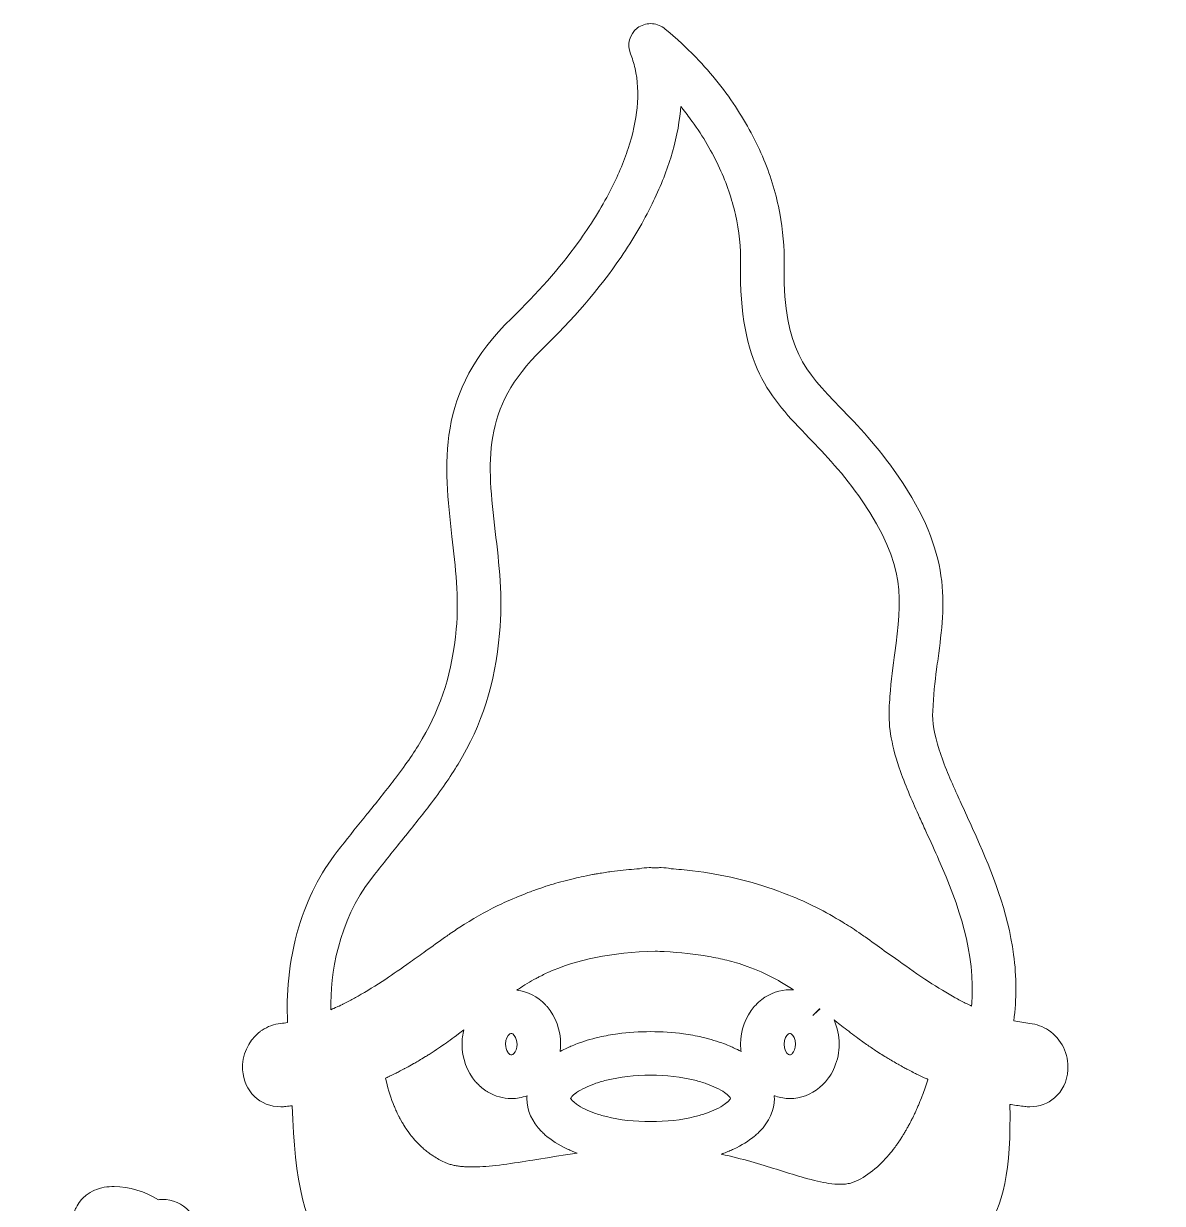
# Model space of a CAD drawing. Header units: inches. Extents: x -261 to 5410, y -3803 to -146.
# Drawn here: x 4452.4 to 4831.9, y -1455.1 to -1062 of the extents above; entities that cross this region are included whole.
import ezdxf

# ---------------------------------------------------------------- set-up
doc = ezdxf.new("R2010")
doc.units = ezdxf.units.IN
doc.header["$MEASUREMENT"] = 0
doc.layers.add('Layer 1', color=7, linetype='Continuous')

# ---------------------------------------------------------------- blocks, each defined once
blk = doc.blocks.new('block 29')
at = {"layer": 'Layer 1', "lineweight": 0}
for points, knots in [([(4830.62, -1556.15), (4830.12, -1553.9), (4829.27, -1551.71), (4828.1, -1549.64), (4827.53, -1548.63), (4826.89, -1547.65), (4826.17, -1546.71), (4824.23, -1544.14), (4821.72, -1541.79), (4818.71, -1539.7), (4818.1, -1539.28), (4817.49, -1538.88), (4816.88, -1538.5), (4815.91, -1537.9), (4814.88, -1537.32), (4813.83, -1536.78), (4813.18, -1536.44), (4812.51, -1536.11), (4811.83, -1535.79), (4811.31, -1534.69), (4810.63, -1533.65), (4809.79, -1532.73), (4808.28, -1531.06), (4806.37, -1529.86), (4804.29, -1529.24), (4803.7, -1528.69), (4803.09, -1528.1), (4802.48, -1527.48), (4802.48, -1527.48), (4801.85, -1526.85), (4801.64, -1526.63), (4801.42, -1526.4), (4800.84, -1525.77), (4800.84, -1525.77), (4800.39, -1525.29), (4799.94, -1524.8), (4799.49, -1524.29), (4791.99, -1515.89), (4783.2, -1503.35), (4773.39, -1487.02), (4772.57, -1485.66), (4771.77, -1484.31), (4770.99, -1483), (4770.28, -1481.78), (4769.58, -1480.58), (4768.9, -1479.41), (4768.9, -1479.41), (4766.88, -1475.88), (4766.88, -1475.88), (4766.05, -1474.43), (4765.27, -1473.03), (4764.52, -1471.7), (4764.63, -1470.42), (4764.71, -1469.14), (4764.78, -1467.86), (4764.93, -1467.83), (4765.08, -1467.81), (4765.22, -1467.77), (4767.53, -1467.3), (4769.71, -1466.22), (4771.59, -1464.59), (4771.99, -1464.25), (4772.37, -1463.88), (4772.74, -1463.49), (4778.86, -1457.02), (4781.55, -1443.8), (4781.09, -1422.14), (4781.25, -1422.17), (4781.4, -1422.19), (4781.56, -1422.21), (4783.05, -1422.46), (4784.55, -1422.67), (4786.02, -1422.85), (4786.6, -1422.91), (4787.18, -1422.95), (4787.75, -1422.95), (4790.93, -1422.95), (4793.77, -1421.87), (4795.95, -1420), (4798.53, -1417.8), (4800.2, -1414.51), (4800.43, -1410.65), (4800.74, -1405.34), (4798.26, -1400.28), (4793.97, -1397.43), (4792.1, -1396.2), (4790, -1395.43), (4787.72, -1395.17), (4785.95, -1394.96), (4784.18, -1394.66), (4782.38, -1394.26), (4783.36, -1387.11), (4783.34, -1379.69), (4782.33, -1372.2), (4780.39, -1357.88), (4775.04, -1344.5), (4770.05, -1333.31), (4768.8, -1330.5), (4767.53, -1327.74), (4766.29, -1325.02), (4765.33, -1322.93), (4764.39, -1320.89), (4763.49, -1318.88), (4761.43, -1314.3), (4759.11, -1308.95), (4757.53, -1304), (4755.9, -1298.91), (4755.19, -1294.68), (4755.36, -1291.07), (4755.6, -1285.91), (4756.13, -1281.35), (4756.66, -1277.19), (4756.82, -1275.96), (4756.98, -1274.74), (4757.14, -1273.53), (4759.6, -1254.95), (4761.73, -1238.91), (4743.85, -1212.82), (4736.92, -1202.71), (4730.36, -1195.92), (4724.57, -1189.93), (4712.79, -1177.74), (4705.68, -1170.38), (4705.85, -1143.91), (4705.85, -1143.91), (4705.86, -1142.37), (4705.86, -1142.37), (4705.96, -1136.61), (4705.46, -1130.81), (4704.39, -1125.13), (4703.27, -1119.15), (4701.48, -1113.17), (4699.08, -1107.35), (4696.59, -1101.32), (4693.41, -1095.37), (4689.63, -1089.67), (4685.53, -1083.49), (4680.76, -1077.62), (4675.45, -1072.22), (4670.3, -1066.98), (4666.43, -1064), (4665.7, -1063.46), (4664.45, -1062.52), (4662.91, -1062), (4661.34, -1062), (4659.78, -1062), (4658.23, -1062.52), (4656.98, -1063.46), (4656.95, -1063.48), (4656.92, -1063.51), (4656.89, -1063.53), (4654.32, -1065.53), (4653.39, -1069.03), (4654.63, -1072.04), (4655.25, -1073.53), (4655.75, -1075.14), (4656.16, -1076.94), (4657.08, -1080.94), (4657.3, -1085.35), (4656.84, -1090.05), (4656.41, -1094.32), (4655.42, -1098.88), (4653.87, -1103.6), (4652.37, -1108.19), (4650.34, -1112.96), (4647.85, -1117.78), (4644.92, -1123.44), (4641.32, -1129.23), (4637.15, -1134.98), (4630.94, -1143.55), (4623.5, -1152.01), (4615.06, -1160.12), (4589.52, -1184.66), (4592.38, -1209.21), (4595.15, -1232.96), (4596.32, -1243), (4597.53, -1253.38), (4596.56, -1263.83), (4595.23, -1278), (4591.74, -1289.26), (4585.24, -1300.35), (4582.87, -1304.39), (4580.03, -1308.55), (4576.32, -1313.44), (4573.57, -1317.07), (4570.61, -1320.74), (4567.3, -1324.83), (4567.3, -1324.83), (4566.8, -1325.45), (4566.8, -1325.45), (4563.9, -1329.03), (4561.06, -1332.56), (4558.09, -1336.35), (4558.09, -1336.35), (4556.93, -1337.84), (4556.93, -1337.84), (4551.24, -1345.17), (4546.93, -1353.62), (4544.12, -1362.96), (4540.53, -1374.87), (4539.96, -1386.09), (4540.33, -1394.54), (4540.33, -1394.65), (4540.34, -1394.75), (4540.34, -1394.85), (4539.59, -1394.98), (4538.84, -1395.08), (4538.1, -1395.17), (4535.82, -1395.43), (4533.71, -1396.2), (4531.85, -1397.43), (4531.6, -1397.6), (4531.35, -1397.77), (4531.11, -1397.96), (4531.01, -1398.02), (4530.91, -1398.11), (4530.81, -1398.2), (4527.15, -1401.13), (4525.1, -1405.78), (4525.38, -1410.65), (4525.8, -1417.77), (4531.16, -1422.94), (4538.12, -1422.94), (4538.67, -1422.94), (4539.23, -1422.91), (4539.79, -1422.85), (4540.49, -1422.76), (4541.19, -1422.67), (4541.9, -1422.58), (4542.57, -1447.64), (4546.54, -1463.98), (4553.74, -1471.21), (4556, -1473.48), (4558.64, -1474.96), (4561.49, -1475.58), (4561.4, -1475.83), (4561.3, -1476.08), (4561.23, -1476.32), (4561.16, -1476.49), (4561.1, -1476.66), (4561.04, -1476.83), (4560.64, -1476.62), (4560.25, -1476.42), (4559.86, -1476.23), (4559.86, -1476.23), (4559.33, -1475.96), (4559.12, -1475.87), (4557.38, -1475.04), (4555.5, -1474.2), (4553.53, -1473.35), (4549.44, -1471.59), (4544.91, -1469.8), (4540.06, -1468.03), (4539.3, -1467.75), (4538.55, -1467.48), (4537.8, -1467.21), (4533.53, -1465.69), (4529, -1464.17), (4524.32, -1462.69), (4524.32, -1462.69), (4522.16, -1462.01), (4522.16, -1462.01), (4521.19, -1461.71), (4520.24, -1461.42), (4519.32, -1461.14), (4519.32, -1461.14), (4516.26, -1460.22), (4516.26, -1460.22), (4515.05, -1459.86), (4513.9, -1459.53), (4512.82, -1459.22), (4510.81, -1458.64), (4509.04, -1458.15), (4507.57, -1457.74), (4505.31, -1455.28), (4502.05, -1453.82), (4498.61, -1453.82), (4498.17, -1453.82), (4497.73, -1453.84), (4497.3, -1453.9), (4492.92, -1451.18), (4487.39, -1449.49), (4482.59, -1449.49), (4481.45, -1449.49), (4480.34, -1449.59), (4479.28, -1449.78), (4476.95, -1450.21), (4474.92, -1451.08), (4473.27, -1452.39), (4472.94, -1452.64), (4472.62, -1452.92), (4472.32, -1453.21), (4471.95, -1453.56), (4471.63, -1453.91), (4471.34, -1454.27), (4470.77, -1454.99), (4470.27, -1455.76), (4469.85, -1456.59), (4469.75, -1456.77), (4469.66, -1456.96), (4469.58, -1457.15), (4469.19, -1458.01), (4468.9, -1458.9), (4468.73, -1459.81), (4468.71, -1459.9), (4468.69, -1459.98), (4468.68, -1460.07), (4467.62, -1460.36), (4466.57, -1460.72), (4465.54, -1461.15), (4463.6, -1461.98), (4461.81, -1463.02), (4460.23, -1464.27), (4460.13, -1464.35), (4460.04, -1464.43), (4459.94, -1464.51), (4459.16, -1465.14), (4458.43, -1465.82), (4457.78, -1466.52), (4457.1, -1467.26), (4456.47, -1468.04), (4455.92, -1468.86), (4455.35, -1469.68), (4454.85, -1470.56), (4454.43, -1471.45), (4453.61, -1473.19), (4453.09, -1475.03), (4452.88, -1476.94), (4452.37, -1481.71), (4453.94, -1486.59), (4457.33, -1490.71), (4457.44, -1490.84), (4457.55, -1490.96), (4457.66, -1491.08), (4458.99, -1492.62), (4460.54, -1493.99), (4462.25, -1495.16), (4463.68, -1496.13), (4465.23, -1496.97), (4466.87, -1497.66), (4470.22, -1499.08), (4474.04, -1499.94), (4478.22, -1500.24), (4479.34, -1500.32), (4480.44, -1500.36), (4481.5, -1500.36), (4482.07, -1500.36), (4482.66, -1500.34), (4483.29, -1500.32), (4485.42, -1501.99), (4488.09, -1502.95), (4490.84, -1502.95), (4491.56, -1502.95), (4492.26, -1502.88), (4492.96, -1502.75), (4493.57, -1502.92), (4494.19, -1503.12), (4494.83, -1503.32), (4494.83, -1503.32), (4495.1, -1503.43), (4495.1, -1503.43), (4495.1, -1503.43), (4495.28, -1503.47), (4495.28, -1503.47), (4496.37, -1503.83), (4497.49, -1504.23), (4498.62, -1504.65), (4499.97, -1505.17), (4501.4, -1505.74), (4502.87, -1506.37), (4511.61, -1510.09), (4522.26, -1515.77), (4534.52, -1523.24), (4535.92, -1524.09), (4537.3, -1524.95), (4538.67, -1525.8), (4539.84, -1526.53), (4541, -1527.26), (4542.18, -1528.01), (4543.32, -1528.74), (4544.45, -1529.46), (4545.56, -1530.17), (4545.79, -1530.32), (4546.02, -1530.47), (4546.24, -1530.62), (4537.24, -1578.91), (4542.9, -1616.4), (4563.08, -1642.19), (4561.96, -1643.46), (4560.95, -1644.82), (4560.07, -1646.26), (4558.95, -1648.1), (4558.05, -1650.01), (4557.42, -1651.93), (4555.09, -1658.95), (4556.14, -1665.49), (4560.45, -1670.87), (4561.87, -1672.64), (4563.68, -1674.32), (4565.82, -1675.86), (4566.22, -1676.15), (4566.62, -1676.43), (4567.05, -1676.72), (4568.27, -1677.52), (4569.61, -1678.3), (4571.12, -1679.09), (4572.77, -1679.95), (4574.55, -1680.79), (4576.58, -1681.65), (4578.59, -1682.5), (4580.82, -1683.36), (4583.39, -1684.29), (4587.01, -1685.6), (4590.86, -1686.87), (4594.92, -1688.21), (4594.92, -1688.21), (4600.02, -1689.9), (4600.02, -1689.9), (4603.13, -1690.93), (4606.12, -1691.93), (4609, -1692.84), (4609, -1692.84), (4609.21, -1692.9), (4609.21, -1692.9), (4610.11, -1693.18), (4610.99, -1693.45), (4611.86, -1693.72), (4613.29, -1694.15), (4614.69, -1694.55), (4616.04, -1694.91), (4616.04, -1694.91), (4616.22, -1694.96), (4616.22, -1694.96), (4618.17, -1695.49), (4619.94, -1695.91), (4621.64, -1696.26), (4623.7, -1696.68), (4625.56, -1696.98), (4627.34, -1697.16), (4628.78, -1697.31), (4630.08, -1697.38), (4631.32, -1697.38), (4637.16, -1697.38), (4641.95, -1695.81), (4645.6, -1692.7), (4646.04, -1692.33), (4646.47, -1691.93), (4646.88, -1691.51), (4647.18, -1691.21), (4647.47, -1690.89), (4647.75, -1690.55), (4649.46, -1688.53), (4650.8, -1686.05), (4651.75, -1683.18), (4652, -1682.41), (4652.23, -1681.62), (4652.41, -1680.83), (4652.53, -1680.84), (4652.65, -1680.84), (4652.77, -1680.85), (4655.1, -1680.97), (4657.46, -1681.05), (4659.82, -1681.1), (4660.25, -1681.17), (4660.71, -1681.21), (4661.2, -1681.21), (4661.47, -1681.21), (4661.75, -1681.2), (4662.02, -1681.18), (4662.02, -1681.18), (4662.88, -1681.16), (4662.88, -1681.16), (4662.88, -1681.16), (4663.64, -1681.17), (4663.64, -1681.17), (4664.04, -1681.18), (4664.44, -1681.19), (4664.85, -1681.19), (4665.23, -1681.19), (4665.6, -1681.16), (4665.97, -1681.1), (4666.64, -1681.09), (4667.3, -1681.07), (4667.96, -1681.05), (4668.81, -1684.61), (4670.54, -1687.66), (4673.15, -1690.15), (4674.61, -1691.56), (4676.37, -1692.79), (4678.37, -1693.8), (4680.07, -1694.66), (4681.96, -1695.4), (4684, -1695.97), (4685.31, -1696.34), (4686.72, -1696.66), (4688.32, -1696.95), (4689.16, -1697.11), (4690.02, -1697.25), (4690.9, -1697.37), (4692.05, -1697.53), (4693.23, -1697.67), (4694.45, -1697.78), (4696.44, -1697.97), (4698.62, -1698.12), (4701.11, -1698.23), (4702.61, -1698.29), (4704.16, -1698.34), (4705.74, -1698.38), (4707.92, -1698.43), (4710.18, -1698.46), (4712.53, -1698.49), (4712.53, -1698.49), (4720.8, -1698.6), (4720.8, -1698.6), (4723.35, -1698.64), (4725.79, -1698.66), (4728.19, -1698.67), (4728.19, -1698.67), (4728.35, -1698.67), (4728.35, -1698.67), (4729.63, -1698.67), (4730.91, -1698.66), (4732.17, -1698.63), (4734.65, -1698.6), (4736.83, -1698.51), (4738.84, -1698.37), (4740.33, -1698.26), (4741.75, -1698.13), (4743.07, -1697.97), (4743.72, -1697.89), (4744.35, -1697.8), (4744.98, -1697.7), (4750.05, -1696.91), (4754.09, -1695.58), (4757.33, -1693.62), (4758.38, -1692.99), (4759.36, -1692.29), (4760.24, -1691.52), (4760.48, -1691.31), (4760.72, -1691.09), (4760.95, -1690.87), (4764.69, -1687.26), (4766.63, -1682.45), (4766.71, -1676.55), (4766.78, -1670.9), (4765.04, -1665.22), (4761.66, -1660.13), (4759.64, -1657.08), (4757.07, -1654.27), (4754.01, -1651.77), (4768.79, -1637.86), (4778.14, -1619.18), (4781.84, -1596.14), (4782.8, -1590.19), (4783.38, -1583.88), (4783.59, -1577.3), (4783.74, -1577.44), (4783.88, -1577.56), (4784.02, -1577.69), (4784.02, -1577.69), (4784.03, -1577.7), (4784.03, -1577.7), (4786.43, -1579.84), (4790.24, -1582.53), (4794.75, -1583.17), (4795.41, -1583.26), (4796.04, -1583.31), (4796.66, -1583.31), (4798.42, -1583.31), (4800.08, -1582.96), (4801.61, -1582.26), (4801.98, -1582.09), (4802.33, -1581.92), (4802.68, -1581.73), (4803.49, -1581.28), (4804.24, -1580.75), (4804.91, -1580.16), (4805.48, -1579.66), (4806, -1579.11), (4806.47, -1578.51), (4806.52, -1578.44), (4806.58, -1578.37), (4806.63, -1578.29), (4806.68, -1578.3), (4806.73, -1578.31), (4806.78, -1578.32), (4808.11, -1578.58), (4809.47, -1578.74), (4810.9, -1578.79), (4811.11, -1578.8), (4811.33, -1578.8), (4811.54, -1578.8), (4813.27, -1578.8), (4815.02, -1578.6), (4816.74, -1578.2), (4819.13, -1577.65), (4821.34, -1576.71), (4823.29, -1575.43), (4823.98, -1574.98), (4824.63, -1574.49), (4825.22, -1573.97), (4825.33, -1573.88), (4825.44, -1573.78), (4825.55, -1573.68), (4826.29, -1573.01), (4826.89, -1572.37), (4827.4, -1571.73), (4830.78, -1567.52), (4831.92, -1561.99), (4830.62, -1556.15)], [0, 0, 0, 0, 1, 1, 1, 2, 2, 2, 3, 3, 3, 4, 4, 4, 5, 5, 5, 6, 6, 6, 7, 7, 7, 8, 8, 8, 9, 9, 9, 10, 10, 10, 11, 11, 11, 12, 12, 12, 13, 13, 13, 14, 14, 14, 15, 15, 15, 16, 16, 16, 17, 17, 17, 18, 18, 18, 19, 19, 19, 20, 20, 20, 21, 21, 21, 22, 22, 22, 23, 23, 23, 24, 24, 24, 25, 25, 25, 26, 26, 26, 27, 27, 27, 28, 28, 28, 29, 29, 29, 30, 30, 30, 31, 31, 31, 32, 32, 32, 33, 33, 33, 34, 34, 34, 35, 35, 35, 36, 36, 36, 37, 37, 37, 38, 38, 38, 39, 39, 39, 40, 40, 40, 41, 41, 41, 42, 42, 42, 43, 43, 43, 44, 44, 44, 45, 45, 45, 46, 46, 46, 47, 47, 47, 48, 48, 48, 49, 49, 49, 50, 50, 50, 51, 51, 51, 52, 52, 52, 53, 53, 53, 54, 54, 54, 55, 55, 55, 56, 56, 56, 57, 57, 57, 58, 58, 58, 59, 59, 59, 60, 60, 60, 61, 61, 61, 62, 62, 62, 63, 63, 63, 64, 64, 64, 65, 65, 65, 66, 66, 66, 67, 67, 67, 68, 68, 68, 69, 69, 69, 70, 70, 70, 71, 71, 71, 72, 72, 72, 73, 73, 73, 74, 74, 74, 75, 75, 75, 76, 76, 76, 77, 77, 77, 78, 78, 78, 79, 79, 79, 80, 80, 80, 81, 81, 81, 82, 82, 82, 83, 83, 83, 84, 84, 84, 85, 85, 85, 86, 86, 86, 87, 87, 87, 88, 88, 88, 89, 89, 89, 90, 90, 90, 91, 91, 91, 92, 92, 92, 93, 93, 93, 94, 94, 94, 95, 95, 95, 96, 96, 96, 97, 97, 97, 98, 98, 98, 99, 99, 99, 100, 100, 100, 101, 101, 101, 102, 102, 102, 103, 103, 103, 104, 104, 104, 105, 105, 105, 106, 106, 106, 107, 107, 107, 108, 108, 108, 109, 109, 109, 110, 110, 110, 111, 111, 111, 112, 112, 112, 113, 113, 113, 114, 114, 114, 115, 115, 115, 116, 116, 116, 117, 117, 117, 118, 118, 118, 119, 119, 119, 120, 120, 120, 121, 121, 121, 122, 122, 122, 123, 123, 123, 124, 124, 124, 125, 125, 125, 126, 126, 126, 127, 127, 127, 128, 128, 128, 129, 129, 129, 130, 130, 130, 131, 131, 131, 132, 132, 132, 133, 133, 133, 134, 134, 134, 135, 135, 135, 136, 136, 136, 137, 137, 137, 138, 138, 138, 139, 139, 139, 140, 140, 140, 141, 141, 141, 142, 142, 142, 143, 143, 143, 144, 144, 144, 145, 145, 145, 146, 146, 146, 147, 147, 147, 148, 148, 148, 149, 149, 149, 150, 150, 150, 151, 151, 151, 152, 152, 152, 153, 153, 153, 154, 154, 154, 155, 155, 155, 156, 156, 156, 157, 157, 157, 158, 158, 158, 159, 159, 159, 160, 160, 160, 161, 161, 161, 162, 162, 162, 163, 163, 163, 164, 164, 164, 165, 165, 165, 166, 166, 166, 167, 167, 167, 168, 168, 168, 169, 169, 169, 170, 170, 170, 171, 171, 171, 172, 172, 172, 173, 173, 173, 174, 174, 174, 175, 175, 175, 176, 176, 176, 177, 177, 177, 178, 178, 178, 179, 179, 179, 180, 180, 180, 181, 181, 181, 182, 182, 182, 183, 183, 183, 184, 184, 184, 185, 185, 185, 186, 186, 186, 187, 187, 187, 188, 188, 188, 189, 189, 189, 190, 190, 190, 191, 191, 191, 192, 192, 192, 193, 193, 193, 194, 194, 194, 195, 195, 195, 196, 196, 196, 197, 197, 197, 198, 198, 198, 199, 199, 199, 200, 200, 200, 201, 201, 201, 202, 202, 202, 203, 203, 203, 203]), ([(4661.86, -1122.09), (4664.41, -1116.88), (4666.5, -1111.7), (4668.05, -1106.68), (4669.71, -1101.32), (4670.79, -1096.08), (4671.27, -1091.11), (4671.32, -1090.62), (4671.36, -1090.13), (4671.4, -1089.64), (4671.53, -1089.8), (4671.66, -1089.96), (4671.78, -1090.12), (4672.91, -1091.52), (4674.06, -1093.02), (4675.2, -1094.61), (4678.82, -1099.63), (4681.89, -1104.87), (4684.33, -1110.17), (4686.68, -1115.27), (4688.46, -1120.48), (4689.62, -1125.66), (4690.84, -1131.09), (4691.42, -1136.61), (4691.33, -1142.15), (4691.33, -1142.15), (4691.33, -1142.17), (4691.33, -1142.17), (4690.77, -1175.86), (4701.08, -1186.52), (4714.13, -1200.04), (4719.52, -1205.61), (4725.62, -1211.93), (4731.87, -1221.04), (4746.6, -1242.52), (4745.06, -1254.09), (4742.74, -1271.62), (4742.17, -1275.93), (4741.52, -1280.81), (4741.11, -1286.23), (4741.01, -1287.58), (4740.91, -1288.95), (4740.85, -1290.38), (4740.56, -1296.49), (4741.76, -1303.11), (4744.63, -1311.22), (4746.46, -1316.38), (4748.78, -1321.64), (4751.01, -1326.55), (4751.69, -1328.04), (4752.38, -1329.55), (4753.08, -1331.08), (4754.71, -1334.62), (4756.06, -1337.58), (4757.44, -1340.71), (4763.99, -1355.62), (4769.7, -1371.67), (4768.36, -1388.8), (4768.35, -1388.99), (4768.34, -1389.19), (4768.32, -1389.38), (4767.77, -1389.12), (4767.22, -1388.86), (4766.66, -1388.58), (4765.51, -1388.01), (4764.37, -1387.41), (4763.23, -1386.79), (4762.99, -1386.66), (4762.76, -1386.53), (4762.53, -1386.39), (4762.53, -1386.39), (4761.95, -1386.06), (4761.95, -1386.06), (4758.99, -1384.39), (4755.97, -1382.53), (4752.74, -1380.39), (4749.2, -1378.04), (4745.79, -1375.62), (4742.93, -1373.57), (4742.93, -1373.57), (4739.24, -1370.92), (4739.24, -1370.92), (4737.11, -1369.38), (4734.97, -1367.84), (4732.81, -1366.31), (4732.28, -1365.94), (4731.75, -1365.58), (4731.22, -1365.22), (4731.22, -1365.22), (4730.71, -1364.88), (4730.71, -1364.88), (4728.75, -1363.55), (4727.02, -1362.42), (4725.41, -1361.44), (4719.67, -1357.94), (4713.61, -1354.89), (4707.4, -1352.39), (4702.83, -1350.55), (4698.13, -1348.98), (4693.44, -1347.73), (4692.25, -1347.41), (4691.06, -1347.11), (4689.86, -1346.83), (4685.25, -1345.74), (4680.37, -1344.89), (4675.36, -1344.3), (4672.81, -1344), (4670.45, -1343.77), (4668.16, -1343.62), (4667.09, -1343.37), (4666.03, -1343.24), (4664.92, -1343.24), (4664.92, -1343.24), (4664.65, -1343.25), (4664.65, -1343.25), (4664.22, -1343.26), (4663.79, -1343.28), (4663.34, -1343.31), (4663.2, -1343.32), (4663.05, -1343.33), (4662.9, -1343.34), (4662.75, -1343.33), (4662.6, -1343.32), (4662.45, -1343.31), (4662.02, -1343.28), (4661.59, -1343.26), (4661.04, -1343.24), (4661.04, -1343.24), (4660.85, -1343.24), (4660.85, -1343.24), (4659.78, -1343.24), (4658.72, -1343.37), (4657.64, -1343.62), (4656.46, -1343.7), (4655.28, -1343.8), (4654.12, -1343.91), (4654.12, -1343.91), (4653.19, -1343.99), (4653.19, -1343.99), (4651.91, -1344.12), (4650.64, -1344.26), (4649.36, -1344.42), (4649.36, -1344.42), (4648.25, -1344.57), (4648.25, -1344.57), (4647.61, -1344.66), (4646.97, -1344.75), (4646.33, -1344.84), (4646.33, -1344.84), (4645.01, -1345.05), (4645.01, -1345.05), (4644.41, -1345.14), (4643.81, -1345.24), (4643.2, -1345.35), (4642.78, -1345.42), (4642.36, -1345.5), (4641.94, -1345.57), (4641.28, -1345.7), (4640.62, -1345.83), (4639.98, -1345.96), (4639.98, -1345.96), (4638.94, -1346.16), (4638.94, -1346.16), (4637.94, -1346.37), (4636.94, -1346.59), (4635.95, -1346.83), (4634.75, -1347.11), (4633.56, -1347.41), (4632.37, -1347.73), (4631.18, -1348.05), (4629.99, -1348.39), (4628.83, -1348.74), (4628.83, -1348.74), (4628.2, -1348.92), (4628.2, -1348.92), (4627.04, -1349.28), (4625.88, -1349.66), (4624.73, -1350.05), (4624.23, -1350.22), (4623.73, -1350.4), (4623.21, -1350.58), (4622.58, -1350.8), (4621.96, -1351.03), (4621.35, -1351.26), (4620.17, -1351.7), (4619, -1352.15), (4617.84, -1352.63), (4617.84, -1352.63), (4617.01, -1352.96), (4617.01, -1352.96), (4616.31, -1353.26), (4615.62, -1353.55), (4614.94, -1353.85), (4613.88, -1354.31), (4612.83, -1354.78), (4611.79, -1355.27), (4607.64, -1357.24), (4603.44, -1359.55), (4599.32, -1362.12), (4597.95, -1362.98), (4596.54, -1363.9), (4595.1, -1364.88), (4595.1, -1364.88), (4594.55, -1365.24), (4594.55, -1365.24), (4594.03, -1365.6), (4593.52, -1365.95), (4593, -1366.31), (4590.79, -1367.87), (4588.6, -1369.45), (4586.41, -1371.03), (4584.72, -1372.25), (4583.02, -1373.47), (4581.3, -1374.69), (4578.12, -1376.96), (4575.51, -1378.76), (4573.07, -1380.38), (4569.71, -1382.62), (4566.69, -1384.48), (4563.86, -1386.08), (4562.77, -1386.7), (4561.67, -1387.29), (4560.57, -1387.86), (4559.98, -1388.17), (4559.39, -1388.46), (4558.82, -1388.74), (4558.82, -1388.74), (4557.47, -1389.39), (4557.09, -1389.56), (4557.09, -1389.56), (4555.72, -1390.18), (4555.37, -1390.34), (4555.37, -1390.34), (4554.76, -1390.6), (4554.76, -1390.6), (4554.69, -1378.69), (4557.01, -1361.44), (4568.41, -1346.73), (4568.41, -1346.73), (4569.32, -1345.58), (4569.32, -1345.58), (4572.3, -1341.76), (4575.17, -1338.2), (4578.1, -1334.58), (4578.1, -1334.58), (4578.39, -1334.22), (4578.39, -1334.22), (4581.88, -1329.9), (4584.78, -1326.31), (4587.59, -1322.64), (4591.54, -1317.46), (4594.58, -1313.05), (4597.17, -1308.76), (4605.17, -1295.51), (4609.44, -1282.07), (4611.02, -1265.18), (4612.14, -1253.2), (4610.84, -1242.05), (4609.58, -1231.26), (4606.9, -1208.29), (4604.79, -1190.14), (4625.12, -1170.6), (4635.42, -1160.7), (4644.29, -1150.34), (4651.48, -1139.8), (4655.49, -1133.93), (4658.98, -1127.98), (4661.86, -1122.09)], [0, 0, 0, 0, 1, 1, 1, 2, 2, 2, 3, 3, 3, 4, 4, 4, 5, 5, 5, 6, 6, 6, 7, 7, 7, 8, 8, 8, 9, 9, 9, 10, 10, 10, 11, 11, 11, 12, 12, 12, 13, 13, 13, 14, 14, 14, 15, 15, 15, 16, 16, 16, 17, 17, 17, 18, 18, 18, 19, 19, 19, 20, 20, 20, 21, 21, 21, 22, 22, 22, 23, 23, 23, 24, 24, 24, 25, 25, 25, 26, 26, 26, 27, 27, 27, 28, 28, 28, 29, 29, 29, 30, 30, 30, 31, 31, 31, 32, 32, 32, 33, 33, 33, 34, 34, 34, 35, 35, 35, 36, 36, 36, 37, 37, 37, 38, 38, 38, 39, 39, 39, 40, 40, 40, 41, 41, 41, 42, 42, 42, 43, 43, 43, 44, 44, 44, 45, 45, 45, 46, 46, 46, 47, 47, 47, 48, 48, 48, 49, 49, 49, 50, 50, 50, 51, 51, 51, 52, 52, 52, 53, 53, 53, 54, 54, 54, 55, 55, 55, 56, 56, 56, 57, 57, 57, 58, 58, 58, 59, 59, 59, 60, 60, 60, 61, 61, 61, 62, 62, 62, 63, 63, 63, 64, 64, 64, 65, 65, 65, 66, 66, 66, 67, 67, 67, 68, 68, 68, 69, 69, 69, 70, 70, 70, 71, 71, 71, 72, 72, 72, 73, 73, 73, 74, 74, 74, 75, 75, 75, 76, 76, 76, 77, 77, 77, 78, 78, 78, 79, 79, 79, 80, 80, 80, 81, 81, 81, 82, 82, 82, 83, 83, 83, 84, 84, 84, 85, 85, 85, 86, 86, 86, 87, 87, 87, 88, 88, 88, 89, 89, 89, 89]), ([(4617.3, -1383.72), (4619.18, -1382.48), (4621.15, -1381.27), (4623.2, -1380.16), (4623.61, -1379.94), (4624.03, -1379.73), (4624.44, -1379.52), (4624.44, -1379.52), (4625.16, -1379.14), (4625.16, -1379.14), (4625.78, -1378.84), (4626.41, -1378.54), (4627.04, -1378.25), (4636.72, -1373.85), (4648.12, -1371.57), (4662.9, -1371.1), (4663.91, -1371.14), (4664.91, -1371.18), (4665.89, -1371.23), (4671.27, -1371.5), (4676.14, -1372.03), (4680.77, -1372.85), (4682.94, -1373.24), (4684.89, -1373.65), (4686.74, -1374.11), (4687.84, -1374.39), (4688.92, -1374.67), (4689.97, -1374.98), (4691.09, -1375.32), (4692.26, -1375.7), (4693.56, -1376.16), (4696.76, -1377.3), (4699.81, -1378.64), (4702.61, -1380.16), (4702.91, -1380.32), (4703.19, -1380.49), (4703.48, -1380.66), (4703.48, -1380.66), (4703.93, -1380.91), (4703.93, -1380.91), (4705.37, -1381.73), (4706.8, -1382.61), (4708.29, -1383.58), (4708.51, -1383.72), (4708.73, -1383.86), (4708.95, -1384.01), (4708.56, -1383.97), (4708.16, -1383.96), (4707.76, -1383.96), (4704.39, -1383.96), (4701.14, -1385.09), (4698.39, -1387.21), (4697.68, -1387.75), (4697, -1388.36), (4696.37, -1389.03), (4696.27, -1389.13), (4695.88, -1389.57), (4695.88, -1389.57), (4692.95, -1392.95), (4691.33, -1397.39), (4691.33, -1402.07), (4691.33, -1402.07), (4691.34, -1402.37), (4691.34, -1402.37), (4691.34, -1402.67), (4691.36, -1402.98), (4691.38, -1403.33), (4691.39, -1403.52), (4691.41, -1403.7), (4691.43, -1403.89), (4691.46, -1404.11), (4691.48, -1404.34), (4691.51, -1404.57), (4690.71, -1404.12), (4689.88, -1403.68), (4689.01, -1403.27), (4688.52, -1403.05), (4688.03, -1402.83), (4687.52, -1402.61), (4686.73, -1402.27), (4685.9, -1401.95), (4685.06, -1401.65), (4684.79, -1401.55), (4684.51, -1401.46), (4684.24, -1401.37), (4683.08, -1400.97), (4681.87, -1400.61), (4680.64, -1400.28), (4680.14, -1400.14), (4679.63, -1400.01), (4679.03, -1399.87), (4679.03, -1399.87), (4678.44, -1399.73), (4678.44, -1399.73), (4676.49, -1399.29), (4674.43, -1398.91), (4672.29, -1398.62), (4668.74, -1398.14), (4665.06, -1397.9), (4661.34, -1397.9), (4657.63, -1397.9), (4653.95, -1398.14), (4650.4, -1398.62), (4648.26, -1398.91), (4646.2, -1399.29), (4644.24, -1399.73), (4644.24, -1399.73), (4643.58, -1399.89), (4643.58, -1399.89), (4643.06, -1400.01), (4642.55, -1400.14), (4642.05, -1400.28), (4640.81, -1400.61), (4639.6, -1400.97), (4638.45, -1401.36), (4638.18, -1401.46), (4637.9, -1401.55), (4637.64, -1401.64), (4636.79, -1401.95), (4635.96, -1402.27), (4635.17, -1402.61), (4634.66, -1402.82), (4634.17, -1403.04), (4633.68, -1403.27), (4632.8, -1403.68), (4631.98, -1404.12), (4631.18, -1404.56), (4631.23, -1404.16), (4631.28, -1403.75), (4631.31, -1403.34), (4631.33, -1403), (4631.35, -1402.65), (4631.36, -1402.29), (4631.36, -1402.29), (4631.36, -1402.07), (4631.36, -1402.07), (4631.36, -1397.39), (4629.75, -1392.95), (4626.82, -1389.56), (4626.73, -1389.47), (4626.65, -1389.38), (4626.62, -1389.35), (4626.52, -1389.24), (4626.41, -1389.13), (4626.29, -1389.01), (4623.66, -1386.22), (4620.31, -1384.51), (4616.74, -1384.08), (4616.93, -1383.96), (4617.11, -1383.83), (4617.3, -1383.72)], [0, 0, 0, 0, 1, 1, 1, 2, 2, 2, 3, 3, 3, 4, 4, 4, 5, 5, 5, 6, 6, 6, 7, 7, 7, 8, 8, 8, 9, 9, 9, 10, 10, 10, 11, 11, 11, 12, 12, 12, 13, 13, 13, 14, 14, 14, 15, 15, 15, 16, 16, 16, 17, 17, 17, 18, 18, 18, 19, 19, 19, 20, 20, 20, 21, 21, 21, 22, 22, 22, 23, 23, 23, 24, 24, 24, 25, 25, 25, 26, 26, 26, 27, 27, 27, 28, 28, 28, 29, 29, 29, 30, 30, 30, 31, 31, 31, 32, 32, 32, 33, 33, 33, 34, 34, 34, 35, 35, 35, 36, 36, 36, 37, 37, 37, 38, 38, 38, 39, 39, 39, 40, 40, 40, 41, 41, 41, 42, 42, 42, 43, 43, 43, 44, 44, 44, 45, 45, 45, 46, 46, 46, 47, 47, 47, 48, 48, 48, 49, 49, 49, 50, 50, 50, 50]), ([(4717.73, -1390.36), (4717.73, -1390.36), (4717.12, -1390.94), (4717.12, -1390.94), (4717.12, -1390.94), (4715.43, -1392.53), (4715.43, -1392.53), (4715.43, -1392.53), (4717.66, -1390.3), (4717.66, -1390.3), (4717.68, -1390.31), (4717.7, -1390.33), (4717.71, -1390.35), (4717.72, -1390.35), (4717.72, -1390.35), (4717.73, -1390.36)], [0, 0, 0, 0, 1, 1, 1, 2, 2, 2, 3, 3, 3, 4, 4, 4, 5, 5, 5, 5]), ([(4719.13, -1415.15), (4719.22, -1415.05), (4719.64, -1414.6), (4719.64, -1414.6), (4720.1, -1414.07), (4720.56, -1413.46), (4721.03, -1412.75), (4721.66, -1411.8), (4722.21, -1410.77), (4722.66, -1409.69), (4723.68, -1407.28), (4724.2, -1404.71), (4724.2, -1402.07), (4724.2, -1399.24), (4723.6, -1396.5), (4722.48, -1394.02), (4722.78, -1394.25), (4723.08, -1394.49), (4723.39, -1394.73), (4724.1, -1395.28), (4724.83, -1395.84), (4725.55, -1396.4), (4727.16, -1397.64), (4728.79, -1398.88), (4730.45, -1400.1), (4731.53, -1400.9), (4732.63, -1401.69), (4733.74, -1402.46), (4734.74, -1403.16), (4735.75, -1403.84), (4736.77, -1404.5), (4736.77, -1404.5), (4737.98, -1405.27), (4737.98, -1405.27), (4738.58, -1405.65), (4739.18, -1406.04), (4739.84, -1406.44), (4740.13, -1406.62), (4741.07, -1407.18), (4741.07, -1407.18), (4741.7, -1407.55), (4742.32, -1407.93), (4742.96, -1408.29), (4743.28, -1408.47), (4744.42, -1409.11), (4744.42, -1409.11), (4744.99, -1409.43), (4745.55, -1409.74), (4746.11, -1410.04), (4746.52, -1410.26), (4746.92, -1410.47), (4747.33, -1410.68), (4747.33, -1410.68), (4747.48, -1410.76), (4747.48, -1410.76), (4748.09, -1411.08), (4748.7, -1411.39), (4749.3, -1411.69), (4749.74, -1411.91), (4750.18, -1412.12), (4750.71, -1412.38), (4751.32, -1412.67), (4751.93, -1412.96), (4752.54, -1413.24), (4752.95, -1413.44), (4753.36, -1413.62), (4753.78, -1413.81), (4753.78, -1413.81), (4753.54, -1414.58), (4753.42, -1414.94), (4753.42, -1414.94), (4752.73, -1416.97), (4752.73, -1416.97), (4752.73, -1416.97), (4752.11, -1418.66), (4751.96, -1419.05), (4751.96, -1419.05), (4751.28, -1420.8), (4751.11, -1421.21), (4751.11, -1421.21), (4750.7, -1422.19), (4750.7, -1422.19), (4750.54, -1422.58), (4750.37, -1422.98), (4750.19, -1423.39), (4750.04, -1423.72), (4749.89, -1424.06), (4749.74, -1424.39), (4749.56, -1424.79), (4749.37, -1425.19), (4749.18, -1425.6), (4749.02, -1425.93), (4748.85, -1426.27), (4748.69, -1426.59), (4748.49, -1427), (4748.29, -1427.4), (4748.09, -1427.8), (4747.92, -1428.13), (4747.74, -1428.46), (4747.56, -1428.8), (4747.35, -1429.2), (4747.13, -1429.6), (4746.9, -1430), (4746.72, -1430.33), (4746.54, -1430.65), (4746.35, -1430.97), (4746.12, -1431.37), (4745.88, -1431.76), (4745.64, -1432.16), (4745.64, -1432.16), (4745.57, -1432.28), (4745.57, -1432.28), (4745.4, -1432.55), (4745.23, -1432.83), (4745.06, -1433.1), (4744.82, -1433.47), (4744.58, -1433.84), (4744.28, -1434.28), (4744.28, -1434.28), (4743.8, -1435), (4743.68, -1435.17), (4743.43, -1435.53), (4743.17, -1435.88), (4742.91, -1436.23), (4742.91, -1436.23), (4742.8, -1436.38), (4742.8, -1436.38), (4742.8, -1436.38), (4742.34, -1437.01), (4742.21, -1437.18), (4741.88, -1437.61), (4741.54, -1438.02), (4741.18, -1438.45), (4741.18, -1438.45), (4740.76, -1438.98), (4740.67, -1439.08), (4740.14, -1439.7), (4739.6, -1440.3), (4739.04, -1440.88), (4738.32, -1441.63), (4737.58, -1442.34), (4736.83, -1443.01), (4736.57, -1443.24), (4736.31, -1443.46), (4736.04, -1443.67), (4734.03, -1445.36), (4731.92, -1446.72), (4729.74, -1447.74), (4729.36, -1447.92), (4728.96, -1448.08), (4728.5, -1448.22), (4727.94, -1448.4), (4727.38, -1448.53), (4726.79, -1448.61), (4726.09, -1448.72), (4725.32, -1448.77), (4724.52, -1448.77), (4723.38, -1448.77), (4722.12, -1448.66), (4720.68, -1448.45), (4718.44, -1448.12), (4715.79, -1447.51), (4712.49, -1446.58), (4712.49, -1446.58), (4712.48, -1446.58), (4712.48, -1446.58), (4710.01, -1445.88), (4707.39, -1445.06), (4704.61, -1444.19), (4704.61, -1444.19), (4703.28, -1443.78), (4703.28, -1443.78), (4698.07, -1442.16), (4691.88, -1440.23), (4684.89, -1438.73), (4684.89, -1438.73), (4685.05, -1438.68), (4685.05, -1438.68), (4685.28, -1438.6), (4685.5, -1438.51), (4685.72, -1438.43), (4686.34, -1438.2), (4686.94, -1437.96), (4687.52, -1437.71), (4688.03, -1437.5), (4688.52, -1437.28), (4689.01, -1437.05), (4691.71, -1435.79), (4694.06, -1434.33), (4696, -1432.71), (4696.2, -1432.55), (4696.39, -1432.39), (4696.57, -1432.23), (4696.96, -1431.89), (4697.33, -1431.54), (4697.67, -1431.19), (4700.89, -1427.93), (4702.6, -1424.12), (4702.6, -1420.16), (4702.6, -1419.85), (4702.56, -1419.55), (4702.54, -1419.24), (4702.71, -1419.3), (4702.87, -1419.36), (4703.04, -1419.42), (4704.56, -1419.92), (4706.14, -1420.2), (4707.76, -1420.2), (4711.35, -1420.2), (4714.79, -1418.92), (4717.62, -1416.56), (4718.15, -1416.13), (4718.65, -1415.66), (4719.13, -1415.15)], [0, 0, 0, 0, 1, 1, 1, 2, 2, 2, 3, 3, 3, 4, 4, 4, 5, 5, 5, 6, 6, 6, 7, 7, 7, 8, 8, 8, 9, 9, 9, 10, 10, 10, 11, 11, 11, 12, 12, 12, 13, 13, 13, 14, 14, 14, 15, 15, 15, 16, 16, 16, 17, 17, 17, 18, 18, 18, 19, 19, 19, 20, 20, 20, 21, 21, 21, 22, 22, 22, 23, 23, 23, 24, 24, 24, 25, 25, 25, 26, 26, 26, 27, 27, 27, 28, 28, 28, 29, 29, 29, 30, 30, 30, 31, 31, 31, 32, 32, 32, 33, 33, 33, 34, 34, 34, 35, 35, 35, 36, 36, 36, 37, 37, 37, 38, 38, 38, 39, 39, 39, 40, 40, 40, 41, 41, 41, 42, 42, 42, 43, 43, 43, 44, 44, 44, 45, 45, 45, 46, 46, 46, 47, 47, 47, 48, 48, 48, 49, 49, 49, 50, 50, 50, 51, 51, 51, 52, 52, 52, 53, 53, 53, 54, 54, 54, 55, 55, 55, 56, 56, 56, 57, 57, 57, 58, 58, 58, 59, 59, 59, 60, 60, 60, 61, 61, 61, 62, 62, 62, 63, 63, 63, 64, 64, 64, 65, 65, 65, 66, 66, 66, 67, 67, 67, 68, 68, 68, 69, 69, 69, 70, 70, 70, 71, 71, 71, 71]), ([(4573.51, -1413.13), (4573.94, -1412.93), (4574.48, -1412.68), (4574.48, -1412.68), (4575.05, -1412.41), (4575.61, -1412.13), (4576.16, -1411.86), (4576.61, -1411.64), (4577.05, -1411.42), (4577.49, -1411.19), (4578.06, -1410.9), (4578.63, -1410.61), (4579.19, -1410.31), (4579.19, -1410.31), (4580.11, -1409.82), (4580.51, -1409.61), (4580.51, -1409.61), (4582.21, -1408.65), (4582.21, -1408.65), (4582.21, -1408.65), (4583.14, -1408.13), (4583.43, -1407.96), (4583.98, -1407.64), (4584.54, -1407.3), (4585.09, -1406.97), (4585.09, -1406.97), (4586.35, -1406.21), (4586.35, -1406.21), (4586.74, -1405.97), (4587.13, -1405.72), (4587.51, -1405.47), (4587.51, -1405.47), (4589.23, -1404.37), (4589.23, -1404.37), (4590.18, -1403.75), (4591.13, -1403.11), (4592.07, -1402.46), (4593.64, -1401.36), (4595.32, -1400.14), (4597.35, -1398.61), (4597.94, -1398.18), (4598.51, -1397.73), (4599.09, -1397.29), (4598.71, -1398.84), (4598.5, -1400.44), (4598.5, -1402.07), (4598.5, -1406.76), (4600.11, -1411.21), (4603.04, -1414.59), (4603.13, -1414.69), (4603.45, -1415.03), (4603.57, -1415.15), (4604.58, -1416.23), (4605.69, -1417.14), (4606.83, -1417.85), (4606.94, -1417.92), (4607.06, -1417.99), (4607.18, -1418.05), (4609.56, -1419.46), (4612.24, -1420.2), (4614.93, -1420.2), (4616.73, -1420.2), (4618.48, -1419.86), (4620.15, -1419.24), (4620.13, -1419.55), (4620.09, -1419.85), (4620.09, -1420.16), (4620.09, -1424.12), (4621.8, -1427.93), (4625.01, -1431.18), (4625.36, -1431.54), (4625.73, -1431.89), (4626.13, -1432.24), (4628.17, -1434.04), (4630.71, -1435.66), (4633.68, -1437.05), (4634.17, -1437.28), (4634.66, -1437.5), (4635.16, -1437.71), (4635.52, -1437.86), (4635.9, -1438.01), (4636.28, -1438.16), (4636.48, -1438.23), (4636.67, -1438.31), (4636.87, -1438.38), (4632.69, -1438.97), (4628.64, -1439.63), (4624.78, -1440.27), (4624.78, -1440.27), (4622.11, -1440.7), (4622.11, -1440.7), (4619.07, -1441.2), (4615.51, -1441.76), (4612.17, -1442.2), (4608.81, -1442.63), (4605.99, -1442.88), (4603.52, -1442.95), (4603.52, -1442.95), (4602.77, -1442.98), (4602.77, -1442.98), (4602.47, -1442.99), (4602.17, -1442.99), (4601.87, -1442.99), (4601.26, -1442.99), (4600.67, -1442.98), (4600.07, -1442.95), (4600.07, -1442.95), (4599.62, -1442.92), (4599.62, -1442.92), (4599.2, -1442.9), (4598.79, -1442.87), (4598.4, -1442.83), (4598.4, -1442.83), (4597.97, -1442.79), (4597.97, -1442.79), (4597.53, -1442.74), (4597.1, -1442.68), (4596.68, -1442.61), (4596.68, -1442.61), (4596.54, -1442.59), (4596.54, -1442.59), (4596.06, -1442.51), (4595.6, -1442.41), (4595.16, -1442.3), (4594.73, -1442.2), (4594.31, -1442.07), (4593.89, -1441.93), (4593.89, -1441.93), (4593.68, -1441.85), (4593.68, -1441.85), (4593.31, -1441.72), (4592.94, -1441.58), (4592.6, -1441.42), (4591.33, -1440.82), (4590.1, -1440.13), (4588.96, -1439.38), (4588.96, -1439.38), (4588.83, -1439.29), (4588.83, -1439.29), (4588.47, -1439.06), (4588.12, -1438.82), (4587.78, -1438.57), (4587.78, -1438.57), (4587.43, -1438.31), (4587.43, -1438.31), (4587.21, -1438.14), (4586.98, -1437.98), (4586.75, -1437.79), (4586.75, -1437.79), (4586.38, -1437.49), (4586.38, -1437.49), (4586.38, -1437.49), (4585.95, -1437.14), (4585.8, -1437.01), (4585.8, -1437.01), (4585.03, -1436.32), (4584.87, -1436.18), (4584.87, -1436.18), (4584.15, -1435.49), (4583.99, -1435.33), (4583.99, -1435.33), (4583.3, -1434.6), (4583.15, -1434.44), (4583.15, -1434.44), (4582.78, -1434.03), (4582.78, -1434.03), (4582.78, -1434.03), (4582.36, -1433.55), (4582.36, -1433.55), (4582.36, -1433.55), (4581.99, -1433.12), (4581.99, -1433.12), (4581.99, -1433.12), (4581.58, -1432.61), (4581.58, -1432.61), (4581.58, -1432.61), (4581.23, -1432.16), (4581.23, -1432.16), (4581.23, -1432.16), (4580.51, -1431.19), (4580.51, -1431.19), (4580.51, -1431.19), (4579.82, -1430.21), (4579.82, -1430.21), (4579.71, -1430.03), (4579.18, -1429.21), (4579.18, -1429.21), (4579.06, -1429.02), (4578.57, -1428.2), (4578.57, -1428.2), (4578.57, -1428.2), (4577.99, -1427.16), (4577.99, -1427.16), (4577.88, -1426.96), (4577.44, -1426.13), (4577.44, -1426.13), (4577.44, -1426.13), (4576.92, -1425.07), (4576.92, -1425.07), (4576.79, -1424.79), (4576.43, -1424.01), (4576.43, -1424.01), (4576.27, -1423.66), (4576.12, -1423.31), (4575.94, -1422.87), (4575.94, -1422.87), (4575.65, -1422.16), (4575.55, -1421.9), (4575.55, -1421.9), (4575.15, -1420.83), (4575.15, -1420.83), (4575.15, -1420.83), (4574.78, -1419.78), (4574.78, -1419.78), (4574.78, -1419.78), (4574.44, -1418.73), (4574.44, -1418.73), (4574.44, -1418.73), (4574.12, -1417.7), (4574.12, -1417.7), (4574.12, -1417.7), (4573.82, -1416.64), (4573.82, -1416.64), (4573.82, -1416.64), (4573.54, -1415.61), (4573.54, -1415.61), (4573.54, -1415.61), (4573.3, -1414.64), (4573.3, -1414.64), (4573.3, -1414.64), (4573.01, -1413.36), (4573.01, -1413.36), (4573.03, -1413.35), (4573.25, -1413.25), (4573.51, -1413.13)], [0, 0, 0, 0, 1, 1, 1, 2, 2, 2, 3, 3, 3, 4, 4, 4, 5, 5, 5, 6, 6, 6, 7, 7, 7, 8, 8, 8, 9, 9, 9, 10, 10, 10, 11, 11, 11, 12, 12, 12, 13, 13, 13, 14, 14, 14, 15, 15, 15, 16, 16, 16, 17, 17, 17, 18, 18, 18, 19, 19, 19, 20, 20, 20, 21, 21, 21, 22, 22, 22, 23, 23, 23, 24, 24, 24, 25, 25, 25, 26, 26, 26, 27, 27, 27, 28, 28, 28, 29, 29, 29, 30, 30, 30, 31, 31, 31, 32, 32, 32, 33, 33, 33, 34, 34, 34, 35, 35, 35, 36, 36, 36, 37, 37, 37, 38, 38, 38, 39, 39, 39, 40, 40, 40, 41, 41, 41, 42, 42, 42, 43, 43, 43, 44, 44, 44, 45, 45, 45, 46, 46, 46, 47, 47, 47, 48, 48, 48, 49, 49, 49, 50, 50, 50, 51, 51, 51, 52, 52, 52, 53, 53, 53, 54, 54, 54, 55, 55, 55, 56, 56, 56, 57, 57, 57, 58, 58, 58, 59, 59, 59, 60, 60, 60, 61, 61, 61, 62, 62, 62, 63, 63, 63, 64, 64, 64, 65, 65, 65, 66, 66, 66, 67, 67, 67, 68, 68, 68, 69, 69, 69, 70, 70, 70, 71, 71, 71, 72, 72, 72, 73, 73, 73, 74, 74, 74, 75, 75, 75, 76, 76, 76, 77, 77, 77, 78, 78, 78, 78]), ([(4614.93, -1398.49), (4614.98, -1398.49), (4615.12, -1398.49), (4615.38, -1398.65), (4616.08, -1399.1), (4616.83, -1400.36), (4616.83, -1402.07), (4616.83, -1403.47), (4616.33, -1404.58), (4615.75, -1405.18), (4615.64, -1405.32), (4615.51, -1405.43), (4615.38, -1405.51), (4615.21, -1405.62), (4615.06, -1405.67), (4614.93, -1405.67), (4614.8, -1405.67), (4614.65, -1405.62), (4614.48, -1405.51), (4614.22, -1405.34), (4613.97, -1405.08), (4613.76, -1404.76), (4613.29, -1404.03), (4613.02, -1403.08), (4613.02, -1402.07), (4613.02, -1400.41), (4613.74, -1399.16), (4614.43, -1398.68), (4614.43, -1398.68), (4614.48, -1398.65), (4614.48, -1398.65), (4614.5, -1398.64), (4614.52, -1398.62), (4614.54, -1398.62), (4614.76, -1398.49), (4614.88, -1398.49), (4614.93, -1398.49)], [0, 0, 0, 0, 1, 1, 1, 2, 2, 2, 3, 3, 3, 4, 4, 4, 5, 5, 5, 6, 6, 6, 7, 7, 7, 8, 8, 8, 9, 9, 9, 10, 10, 10, 11, 11, 11, 12, 12, 12, 12]), ([(4707.76, -1398.49), (4707.89, -1398.49), (4708.05, -1398.54), (4708.22, -1398.65), (4708.91, -1399.1), (4709.67, -1400.36), (4709.67, -1402.07), (4709.67, -1403.49), (4709.15, -1404.6), (4708.57, -1405.2), (4708.56, -1405.2), (4708.56, -1405.2), (4708.56, -1405.2), (4708.46, -1405.33), (4708.33, -1405.43), (4708.21, -1405.51), (4708.04, -1405.62), (4707.89, -1405.67), (4707.76, -1405.67), (4707.72, -1405.67), (4707.57, -1405.67), (4707.31, -1405.51), (4706.61, -1405.06), (4705.86, -1403.79), (4705.86, -1402.07), (4705.86, -1400.36), (4706.61, -1399.1), (4707.31, -1398.65), (4707.35, -1398.63), (4707.38, -1398.61), (4707.41, -1398.6), (4707.61, -1398.49), (4707.73, -1398.49), (4707.76, -1398.49)], [0, 0, 0, 0, 1, 1, 1, 2, 2, 2, 3, 3, 3, 4, 4, 4, 5, 5, 5, 6, 6, 6, 7, 7, 7, 8, 8, 8, 9, 9, 9, 10, 10, 10, 11, 11, 11, 11]), ([(4636.68, -1418.21), (4637.48, -1417.64), (4638.42, -1417.1), (4639.49, -1416.58), (4640.44, -1416.12), (4641.51, -1415.68), (4642.67, -1415.27), (4643.9, -1414.84), (4645.22, -1414.44), (4646.6, -1414.1), (4651.09, -1412.99), (4656.05, -1412.43), (4661.34, -1412.43), (4666.56, -1412.43), (4671.66, -1413.01), (4676.09, -1414.1), (4677.46, -1414.44), (4678.78, -1414.84), (4680.02, -1415.27), (4681.18, -1415.68), (4682.25, -1416.12), (4683.2, -1416.58), (4684.27, -1417.1), (4685.21, -1417.64), (4686, -1418.21), (4687.35, -1419.16), (4687.85, -1419.87), (4688.01, -1420.16), (4687.89, -1420.38), (4687.6, -1420.81), (4686.93, -1421.39), (4686.91, -1421.41), (4686.88, -1421.43), (4686.86, -1421.45), (4686.62, -1421.66), (4686.34, -1421.88), (4686, -1422.12), (4685.21, -1422.68), (4684.27, -1423.22), (4683.2, -1423.74), (4682.25, -1424.2), (4681.18, -1424.64), (4680.02, -1425.05), (4678.79, -1425.48), (4677.47, -1425.88), (4676.09, -1426.22), (4671.6, -1427.33), (4666.63, -1427.89), (4661.34, -1427.89), (4656.05, -1427.89), (4651.09, -1427.33), (4646.6, -1426.22), (4645.22, -1425.88), (4643.89, -1425.48), (4642.67, -1425.05), (4641.52, -1424.64), (4640.45, -1424.2), (4639.49, -1423.74), (4638.42, -1423.23), (4637.47, -1422.68), (4636.69, -1422.12), (4635.34, -1421.16), (4634.84, -1420.46), (4634.68, -1420.16), (4634.82, -1419.91), (4635.22, -1419.33), (4636.22, -1418.55), (4636.24, -1418.54), (4636.26, -1418.52), (4636.29, -1418.49), (4636.41, -1418.4), (4636.54, -1418.31), (4636.68, -1418.21)], [0, 0, 0, 0, 1, 1, 1, 2, 2, 2, 3, 3, 3, 4, 4, 4, 5, 5, 5, 6, 6, 6, 7, 7, 7, 8, 8, 8, 9, 9, 9, 10, 10, 10, 11, 11, 11, 12, 12, 12, 13, 13, 13, 14, 14, 14, 15, 15, 15, 16, 16, 16, 17, 17, 17, 18, 18, 18, 19, 19, 19, 20, 20, 20, 21, 21, 21, 22, 22, 22, 23, 23, 23, 24, 24, 24, 24])]:
    blk.add_open_spline(points, degree=3, knots=knots, dxfattribs=at)
blk = doc.blocks.new('block 28')
at = {"layer": 'Layer 1'}
blk.add_blockref('block 29', (0, 0), dxfattribs=at)

msp = doc.modelspace()

# ---------------------------------------------------------------- block references
at = {"layer": 'Layer 1'}
msp.add_blockref('block 28', (0, 0), dxfattribs=at)

doc.saveas('drawing.dxf')
